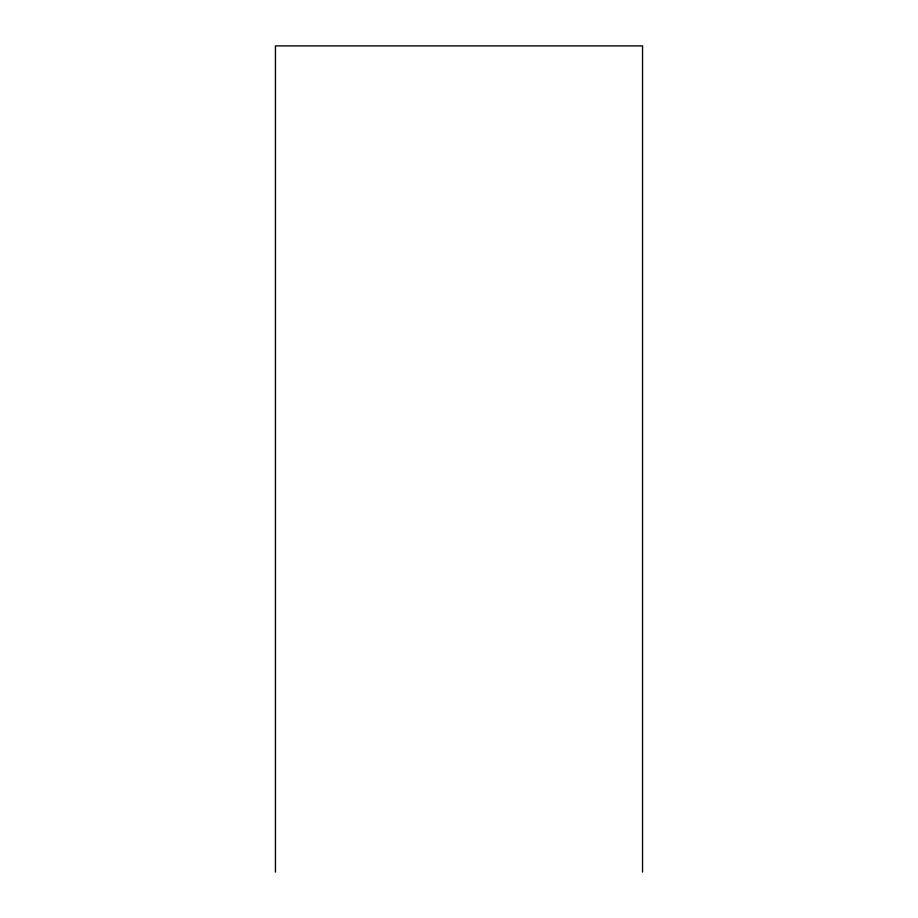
<?xml version="1.0" encoding="UTF-8"?>
<svg xmlns="http://www.w3.org/2000/svg" width="918" height="918" viewBox="0 0 918 918"><rect width="100%" height="100%" fill="white"/><g stroke="black" fill="none" stroke-linecap="round" stroke-linejoin="round"><path stroke-width="1.38" d="M642.554 872.1L642.554 45.9L275.446 45.9L275.446 872.1"/></g></svg>
